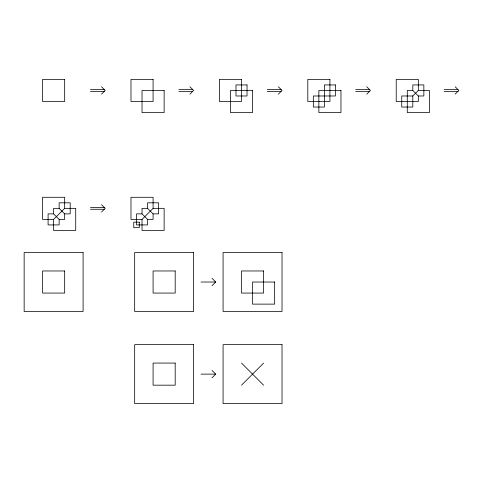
<?xml version="1.0" encoding="UTF-8"?>
<svg xmlns="http://www.w3.org/2000/svg" width="483" height="483" viewBox="0 0 483 483"><rect width="100%" height="100%" fill="white"/><g stroke="black" fill="none" stroke-linecap="round" stroke-linejoin="round"><path stroke-width="0.72" d="M101.515 94.143L105.197 90.46L101.515 86.777M53.619 219.397L64.674 208.342L64.674 197.293L42.57 197.293L42.57 219.397L53.619 219.397L53.619 230.445L75.722 230.445L75.722 208.342L64.674 208.342M189.928 94.143L193.611 90.46L189.928 86.777M101.515 212.031L105.197 208.342L101.515 204.659M142.032 219.397L153.087 208.342L153.087 197.293L130.984 197.293L130.984 219.397L142.032 219.397L142.032 230.445L164.135 230.445L164.135 208.342L153.087 208.342M278.341 94.143L282.024 90.46L278.341 86.777M366.754 94.143L370.437 90.46L366.754 86.777M212.031 285.707L215.714 282.024L212.031 278.341M412.802 95.984L412.802 107.039L401.747 107.039L401.747 95.984L412.802 95.984L418.326 90.46L429.381 90.46L429.381 112.563L407.278 112.563L407.278 90.46L412.802 90.46L418.326 95.984L423.851 95.984L423.851 84.936L412.802 84.936L412.802 90.46M455.167 94.143L458.85 90.46L455.167 86.777M212.031 377.803L215.714 374.12L212.031 370.437M241.5 385.174L263.603 363.071M90.46 89.542L104.274 89.542M178.873 89.542L192.687 89.542M267.286 89.542L281.1 89.542M355.699 89.542L369.513 89.542M444.112 89.542L457.926 89.542M90.46 91.384L104.274 91.384M178.873 91.384L192.687 91.384M267.286 91.384L281.1 91.384M355.699 91.384L369.513 91.384M444.112 91.384L457.926 91.384M90.46 207.424L104.274 207.424M59.149 208.342L59.149 202.818L70.198 202.818L70.198 213.872L64.674 213.872L59.149 208.342L53.619 208.342L53.619 213.872L59.149 219.397L59.149 224.921L48.095 224.921L48.095 213.872L53.619 213.872M147.563 208.342L147.563 202.818L158.611 202.818L158.611 213.872L153.087 213.872L147.563 208.342L142.032 208.342L142.032 213.872L147.563 219.397L147.563 224.921L136.508 224.921L136.508 213.872L142.032 213.872M90.46 209.266L104.274 209.266M59.149 219.397L64.674 219.397L64.674 213.872M147.563 219.397L153.087 219.397L153.087 213.872M200.976 282.024L215.714 282.024M200.976 374.12L215.714 374.12M241.5 363.071L263.603 385.174M418.326 90.46L418.326 79.411L396.223 79.411L396.223 101.515L418.326 101.515L418.326 95.984M64.674 79.411L42.57 79.411L42.57 101.515L64.674 101.515L64.674 79.411M153.087 79.411L130.984 79.411L130.984 101.515L153.087 101.515L153.087 79.411M241.5 79.411L219.397 79.411L219.397 101.515L241.5 101.515L241.5 79.411M329.913 79.411L307.81 79.411L307.81 101.515L329.913 101.515L329.913 79.411M247.024 84.936L235.976 84.936L235.976 95.984L247.024 95.984L247.024 84.936M335.437 84.936L324.389 84.936L324.389 107.039L313.334 107.039L313.334 95.984L335.437 95.984L335.437 84.936M164.135 90.46L142.032 90.46L142.032 112.563L164.135 112.563L164.135 90.46M252.555 90.46L230.445 90.46L230.445 112.563L252.555 112.563L252.555 90.46M340.968 90.46L318.865 90.46L318.865 112.563L340.968 112.563L340.968 90.46M139.273 222.162L133.749 222.162L133.749 227.686L139.273 227.686L139.273 222.162M83.094 252.555L24.15 252.555L24.15 311.493L83.094 311.493L83.094 252.555M193.611 252.555L134.666 252.555L134.666 311.493L193.611 311.493L193.611 252.555M282.024 252.555L223.08 252.555L223.08 311.493L282.024 311.493L282.024 252.555M64.674 270.969L42.57 270.969L42.57 293.072L64.674 293.072L64.674 270.969M175.19 270.969L153.087 270.969L153.087 293.072L175.19 293.072L175.19 270.969M263.603 270.969L241.5 270.969L241.5 293.072L263.603 293.072L263.603 270.969M274.658 282.024L252.555 282.024L252.555 304.127L274.658 304.127L274.658 282.024M193.611 344.651L134.666 344.651L134.666 403.589L193.611 403.589L193.611 344.651M282.024 344.651L223.08 344.651L223.08 403.589L282.024 403.589L282.024 344.651M175.19 363.071L153.087 363.071L153.087 385.174L175.19 385.174L175.19 363.071"/></g></svg>
